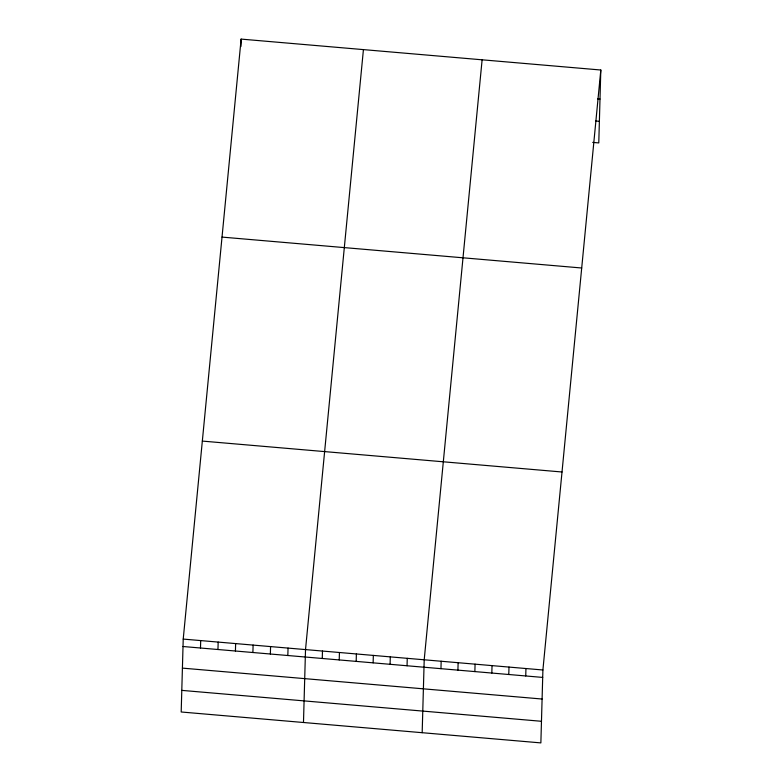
<?xml version="1.0" encoding="UTF-8"?>
<svg xmlns="http://www.w3.org/2000/svg" width="782" height="782" viewBox="0 0 782 782"><rect width="100%" height="100%" fill="white"/><g stroke="black" fill="none" stroke-linecap="round" stroke-linejoin="round"><path stroke-width="1.17" d="M183.223 639.08L181.189 711.991L540.87 742.9L542.904 669.988L600.811 70.009L241.13 39.1L183.223 639.08L542.904 669.988M200.485 648.014L200.7 640.585M217.963 649.51L218.168 642.081M240.924 46.529L241.13 39.1M235.431 651.015L235.636 643.586M252.899 652.52L253.104 645.082M270.367 654.016L270.572 646.587M287.835 655.521L288.05 648.092M303.484 722.5L305.518 649.588L363.425 49.608M322.262 658.473L322.477 651.044M339.222 659.93L339.427 652.501M356.181 661.396L356.387 653.957M373.131 662.853L373.337 655.414M390.091 664.309L390.296 656.88M407.051 665.765L407.256 658.336M422.172 732.695L424.206 659.793L482.113 59.813M440.96 668.678L441.165 661.249M457.91 670.135L458.125 662.706M474.87 671.591L475.075 664.162M491.829 673.048L492.034 665.619M508.779 674.504L508.994 667.075M525.739 675.961L525.944 668.532M600.811 70.009L598.777 142.92L592.717 142.402M597.575 98.845L599.999 99.05M595.747 121.005L599.374 121.308M222.029 237.093L581.7 268.001M202.333 441.087L562.014 471.996M183.017 646.509L542.698 677.417M182.411 668.121L542.092 699.03M181.795 690.379L541.467 721.287"/></g></svg>
